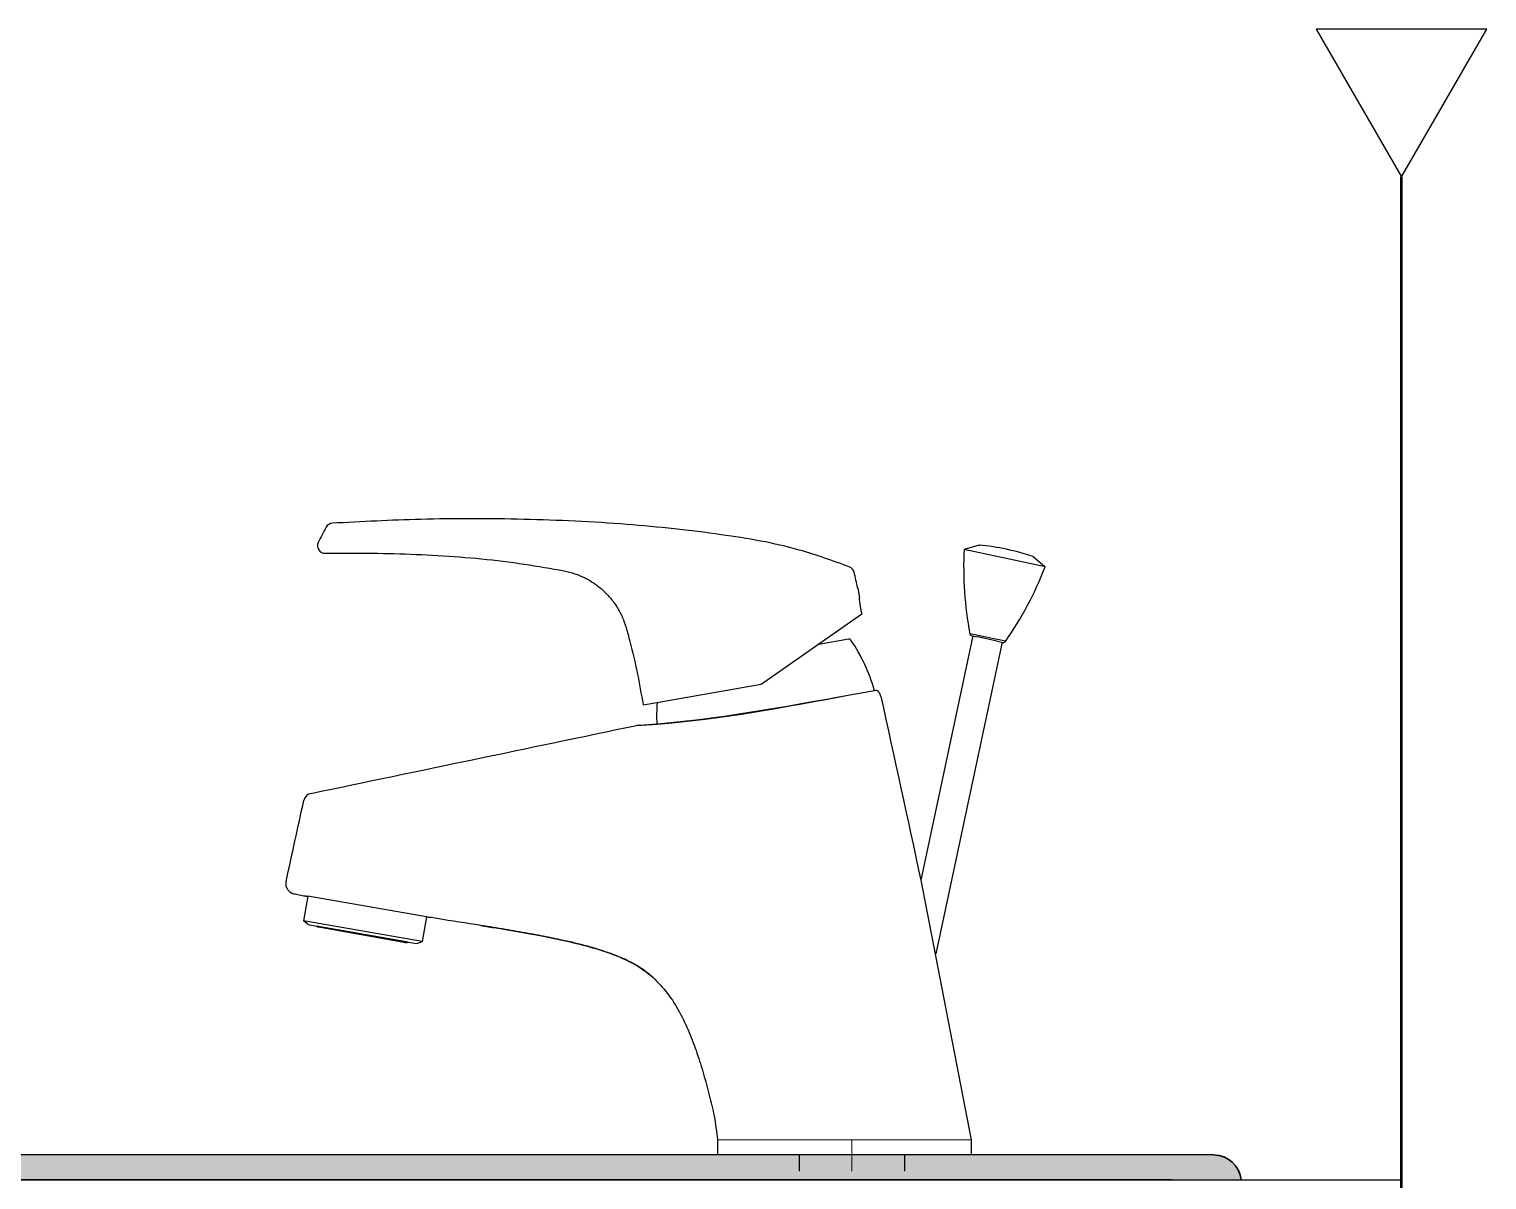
# Model space of a CAD drawing. Header units: millimetres. Extents: x 8119 to 10545, y -178 to 3253.
# Drawn here: x 9833 to 10123.6, y 1369.5 to 1599 of the extents above; entities that cross this region are included whole.
import ezdxf

# ---------------------------------------------------------------- set-up
doc = ezdxf.new("R2010")
doc.units = ezdxf.units.MM
doc.header["$LTSCALE"] = 0.2
doc.layers.add('7', color=7, linetype='Continuous')
doc.layers.add('YA', color=7, linetype='Continuous')
for name, color, linetype, lineweight in [('DIM', 3, 'Continuous', 15), ('LINE', 7, 'Continuous', 25), ('OUTLINE', 11, 'Continuous', 35), ('Y', 235, 'Continuous', 50)]:
    doc.layers.add(name, color=color, linetype=linetype, lineweight=lineweight)

msp = doc.modelspace()

# ---------------------------------------------------------------- hatches: boundary and pattern name
at = {"layer": 'LINE'}
h = msp.add_hatch(color=256, dxfattribs=at)
h.dxf.hatch_style = 1
h.paths.add_polyline_path([(10068.99, 1374.54), (9569.05, 1374.54, 0.379146), (9563.55, 1369.54), (9577.45, 1369.54), (10061.99, 1369.54), (10064.99, 1369.54), (10074.63, 1369.54, 0.386899)])

# ---------------------------------------------------------------- linework, layer by layer
at = {"color": 0}
msp.add_lwpolyline([(10106.59, 1569.54), (10123.61, 1599.01), (10089.58, 1599.01)], close=True, dxfattribs=at)
at = {"layer": '7'}
for p, q in [((10022.41, 1496.13), (10019.41, 1495.24)), ((10035.55, 1491.81), (10019.41, 1495.24)), ((10022.41, 1496.13), (10022.44, 1496.13)), ((10033.14, 1493.85), (10033.17, 1493.85)), ((10033.17, 1493.85), (10035.55, 1491.81)), ((9998.19, 1487.56), (9998.54, 1485.59)), ((9999.04, 1482.38), (9978.97, 1468.33)), ((9996.34, 1477.38), (9990.41, 1476.33)), ((10021.11, 1478.01), (10010.77, 1429.33)), ((10026.98, 1476.76), (10013.78, 1414.63)), ((10027.66, 1476.93), (10020.56, 1478.44)), ((10020.95, 1478.04), (10022.09, 1477.8)), ((10026, 1476.97), (10022.09, 1477.8)), ((10026, 1476.97), (10027.15, 1476.72)), ((9978.97, 1468.33), (9955.48, 1464.18)), ((9996.6, 1466.26), (10001.94, 1467.2)), ((10010.77, 1429.33), (10020.79, 1377.54)), ((9888.59, 1426.13), (9887.72, 1421.21)), ((9912.23, 1421.97), (9888.59, 1426.13)), ((9911.36, 1417.04), (9887.72, 1421.21)), ((9888.61, 1420.47), (9887.72, 1421.21)), ((9912.23, 1421.97), (9911.36, 1417.04)), ((9912.72, 1421.89), (9912.23, 1421.97)), ((9888.61, 1420.47), (9890.33, 1420.16)), ((9908.55, 1416.95), (9890.33, 1420.16)), ((9908.12, 1416.82), (9890.69, 1419.9)), ((9908.55, 1416.95), (9910.27, 1416.65)), ((9910.27, 1416.65), (9911.36, 1417.04)), ((9970.22, 1377.54), (9970.22, 1374.54)), ((10020.79, 1377.54), (10020.79, 1374.54)), ((9986.53, 1374.54), (9986.53, 1371.25)), ((10007.53, 1374.54), (10007.53, 1371.25))]:
    msp.add_line(p, q, dxfattribs=at)
for centre, radius, start, end in [((9893.54, 1498.98), 1.5, 93.6966, 151.3141), ((9892, 1495.98), 1.5, 154.2972, 270.8052), ((10089.31, 1491.59), 70, 177.0153, 190.8327), ((10017.46, 1446.38), 50, 71.7204, 84.2796), ((9996, 1490.37), 1.5, 12.9441, 66.1922), ((9970.2, 1516.91), 70, 325.1673, 338.9847), ((9996.43, 1476.89), 0.5, 34.0977, 100), ((9967.86, 1457.55), 35, 15.8809, 34.0977), ((10021.05, 1478.53), 0.5, 190.8327, 258), ((10027.25, 1477.21), 0.5, 258, 325.1673), ((9993.1, 1462), 35, 175.6305, 182.5585), ((10000.87, 1465.51), 2, 12.5419, 57.7542), ((9889.69, 1444.67), 2, 103.7822, 164.229), ((9886.17, 1428.56), 2, 167.6446, 258.9831), ((9890.78, 1420.39), 0.5, 206.8699, 260), ((9908.21, 1417.32), 0.5, 260, 313.1301)]:
    msp.add_arc(centre, radius, start, end, dxfattribs=at)
for points in [[(9892.22, 1499.7), (9890.65, 1496.64)], [(9996.61, 1491.74), (9986.52, 1495.14), (9970.97, 1498.2), (9952.17, 1500.24), (9931.63, 1501.25), (9911.04, 1501.25), (9893.44, 1500.47)], [(9996.61, 1491.74), (9986.52, 1495.14), (9970.97, 1498.2), (9952.17, 1500.24), (9931.63, 1501.25), (9911.04, 1501.25), (9893.44, 1500.47)], [(9996.61, 1491.74), (9986.52, 1495.14), (9970.97, 1498.2), (9952.17, 1500.24), (9931.63, 1501.25), (9911.04, 1501.25), (9893.44, 1500.47)], [(9892.02, 1494.48), (9897.12, 1494.52), (9914.48, 1494.05), (9931.76, 1492.32), (9939.69, 1490.98)], [(9892.02, 1494.48), (9897.12, 1494.52), (9914.48, 1494.05), (9931.76, 1492.32), (9939.69, 1490.98)], [(9892.02, 1494.48), (9897.12, 1494.52), (9914.48, 1494.05), (9931.76, 1492.32), (9939.69, 1490.98)], [(9939.69, 1490.98), (9941.81, 1490.41), (9943.84, 1489.56), (9945.73, 1488.44), (9947.44, 1487.07), (9948.96, 1485.48), (9950.24, 1483.69), (9951.26, 1481.75), (9952.01, 1479.69)], [(9939.69, 1490.98), (9941.81, 1490.41), (9943.84, 1489.56), (9945.73, 1488.44), (9947.44, 1487.07), (9948.96, 1485.48), (9950.24, 1483.69), (9951.26, 1481.75), (9952.01, 1479.69)], [(9939.69, 1490.98), (9941.81, 1490.41), (9943.84, 1489.56), (9945.73, 1488.44), (9947.44, 1487.07), (9948.96, 1485.48), (9950.24, 1483.69), (9951.26, 1481.75), (9952.01, 1479.69)], [(9998.19, 1487.56), (9997.83, 1489.12), (9997.47, 1490.7)], [(9998.19, 1487.56), (9997.83, 1489.12), (9997.47, 1490.7)], [(9998.19, 1487.56), (9997.83, 1489.12), (9997.47, 1490.7)], [(9998.98, 1482.62), (9998.82, 1483.38), (9998.7, 1484.09), (9998.62, 1484.71), (9998.57, 1485.18), (9998.54, 1485.48), (9998.54, 1485.59)], [(9998.98, 1482.62), (9998.82, 1483.38), (9998.7, 1484.09), (9998.62, 1484.71), (9998.57, 1485.18), (9998.54, 1485.48), (9998.54, 1485.59)], [(9998.98, 1482.62), (9998.82, 1483.38), (9998.7, 1484.09), (9998.62, 1484.71), (9998.57, 1485.18), (9998.54, 1485.48), (9998.54, 1485.59)], [(9952.01, 1479.69), (9952.78, 1476.87), (9954.25, 1470.63), (9955.45, 1464.32), (9955.48, 1464.18)], [(9952.01, 1479.69), (9952.78, 1476.87), (9954.25, 1470.63), (9955.45, 1464.32), (9955.48, 1464.18)], [(9952.01, 1479.69), (9952.78, 1476.87), (9954.25, 1470.63), (9955.45, 1464.32), (9955.48, 1464.18)], [(9954.11, 1460.17), (9954.37, 1460.19), (9955.16, 1460.23), (9956.48, 1460.32), (9996.6, 1466.26)], [(9889.22, 1446.61), (9954.11, 1460.17)], [(9888.09, 1426.15), (9888.28, 1426.14), (9888.59, 1426.13)], [(9923.07, 1420.27), (9914.36, 1421.63), (9912.72, 1421.89)], [(9923.07, 1420.27), (9914.36, 1421.63), (9912.72, 1421.89)], [(9923.07, 1420.27), (9914.36, 1421.63), (9912.72, 1421.89)], [(9923.07, 1420.27), (9929.17, 1419.26), (9935.17, 1418.18), (9940.23, 1417.13)], [(9940.23, 1417.13), (9936.52, 1417.92), (9932.43, 1418.69), (9927.95, 1419.47), (9923.07, 1420.27)], [(9940.23, 1417.13), (9945.35, 1415.83), (9950.16, 1414.2), (9954.26, 1412.2), (9956.68, 1410.5)], [(9956.68, 1410.5), (9955.21, 1411.59), (9952.82, 1412.99), (9950.3, 1414.14), (9947.74, 1415.08), (9945.22, 1415.87), (9942.73, 1416.54), (9940.23, 1417.13)], [(9956.68, 1410.5), (9957.33, 1409.94)], [(9957.33, 1409.94), (9956.68, 1410.5)], [(9957.33, 1409.94), (9960.3, 1406.69), (9962.68, 1402.95), (9964.6, 1398.94), (9966.15, 1394.8), (9967.46, 1390.62), (9968.58, 1386.44), (9969.57, 1382.24), (9970.22, 1377.54)], [(9957.33, 1409.94), (9960.3, 1406.69), (9962.68, 1402.95), (9964.6, 1398.94), (9966.15, 1394.8), (9967.46, 1390.62), (9968.58, 1386.44), (9969.57, 1382.24), (9970.22, 1377.54)], [(9957.33, 1409.94), (9960.3, 1406.69), (9962.68, 1402.95), (9964.6, 1398.94), (9966.15, 1394.8), (9967.46, 1390.62), (9968.58, 1386.44), (9969.57, 1382.24), (9970.22, 1377.54)]]:
    msp.add_spline(points, degree=3, dxfattribs=at)
for points in [[(9999.04, 1482.38), (9999.02, 1482.46), (9999, 1482.54), (9998.98, 1482.62)], [(9999.04, 1482.38), (9999.02, 1482.46), (9999, 1482.54), (9998.98, 1482.62)], [(9999.04, 1482.38), (9999.02, 1482.46), (9999, 1482.54), (9998.98, 1482.62)], [(9958.13, 1460.44), (9971.06, 1461.43), (9983.83, 1463.84), (9996.6, 1466.26)], [(9958.13, 1460.44), (9971.06, 1461.43), (9983.83, 1463.84), (9996.6, 1466.26)], [(10002.82, 1465.94), (10005.47, 1453.74), (10008.12, 1441.53), (10010.77, 1429.33)], [(9884.22, 1428.99), (9885.4, 1434.4), (9886.59, 1439.81), (9887.77, 1445.22)], [(9888.59, 1426.13), (9888.59, 1426.13), (9888.59, 1426.13), (9888.59, 1426.13)], [(9888.59, 1426.13), (9888.59, 1426.13), (9888.59, 1426.13), (9888.59, 1426.13)], [(9923.08, 1420.26), (9923.07, 1420.26), (9923.07, 1420.26), (9923.07, 1420.27)], [(9923.07, 1420.27), (9923.07, 1420.26), (9923.07, 1420.26), (9923.08, 1420.26)], [(9923.08, 1420.26), (9923.07, 1420.26), (9923.07, 1420.26), (9923.07, 1420.27)], [(9923.07, 1420.27), (9923.07, 1420.26), (9923.07, 1420.26), (9923.08, 1420.26)], [(9940.23, 1417.13), (9941.94, 1416.73), (9943.65, 1416.32), (9945.34, 1415.83)], [(9940.23, 1417.13), (9941.94, 1416.73), (9943.65, 1416.32), (9945.34, 1415.83)], [(9950.18, 1414.19), (9951.51, 1413.66), (9952.81, 1413.07), (9954.03, 1412.34)], [(9950.18, 1414.19), (9951.51, 1413.66), (9952.81, 1413.07), (9954.03, 1412.34)]]:
    msp.add_open_spline(points, degree=3, dxfattribs=at)
for points, knots in [([(9954.11, 1460.17), (9954.19, 1460.18), (9954.54, 1460.2), (9955.34, 1460.24), (9956.59, 1460.32), (9957.58, 1460.39), (9958.13, 1460.44)], [0, 0, 0, 0, 0.261517, 1.050824, 2.377851, 4.035984, 4.035984, 4.035984, 4.035984]), ([(9954.11, 1460.17), (9954.19, 1460.18), (9954.54, 1460.2), (9955.34, 1460.24), (9956.59, 1460.32), (9957.58, 1460.39), (9958.13, 1460.44)], [0, 0, 0, 0, 0.261517, 1.050824, 2.377851, 4.035984, 4.035984, 4.035984, 4.035984]), ([(9885.79, 1426.6), (9886.14, 1426.53), (9886.91, 1426.38), (9887.67, 1426.23), (9888.09, 1426.15)], [0.173317, 0.173317, 0.173317, 0.173317, 1.25795, 2.514058, 2.514058, 2.514058, 2.514058]), ([(9885.79, 1426.6), (9886.14, 1426.53), (9886.91, 1426.38), (9887.67, 1426.23), (9888.09, 1426.15)], [0.173317, 0.173317, 0.173317, 0.173317, 1.25795, 2.514058, 2.514058, 2.514058, 2.514058]), ([(9885.79, 1426.6), (9886.14, 1426.53), (9886.91, 1426.38), (9887.67, 1426.23), (9888.09, 1426.15)], [0.173317, 0.173317, 0.173317, 0.173317, 1.25795, 2.514058, 2.514058, 2.514058, 2.514058]), ([(9888.09, 1426.15), (9888.15, 1426.15), (9888.32, 1426.14), (9888.49, 1426.13), (9888.59, 1426.13)], [0, 0, 0, 0, 0.1987714, 0.5036201, 0.5036201, 0.5036201, 0.5036201]), ([(9888.09, 1426.15), (9888.15, 1426.15), (9888.32, 1426.14), (9888.49, 1426.13), (9888.59, 1426.13)], [0, 0, 0, 0, 0.1987714, 0.5036201, 0.5036201, 0.5036201, 0.5036201]), ([(9940.23, 1417.13), (9938.99, 1417.4), (9936.4, 1417.96), (9932.3, 1418.72), (9927.82, 1419.5), (9924.7, 1420), (9923.08, 1420.26)], [0, 0, 0, 0, 3.788024, 7.952273, 12.503423, 17.437284, 17.437284, 17.437284, 17.437284]), ([(9923.08, 1420.26), (9925.11, 1419.93), (9929.14, 1419.28), (9934.87, 1418.27), (9938.54, 1417.49), (9940.23, 1417.13)], [0.005891, 0.005891, 0.005891, 0.005891, 6.181155, 12.276599, 17.443019, 17.443019, 17.443019, 17.443019]), ([(9940.23, 1417.13), (9938.99, 1417.4), (9936.4, 1417.96), (9932.3, 1418.72), (9927.82, 1419.5), (9924.7, 1420), (9923.08, 1420.26)], [0, 0, 0, 0, 3.788024, 7.952273, 12.503423, 17.437284, 17.437284, 17.437284, 17.437284]), ([(9923.08, 1420.26), (9925.11, 1419.93), (9929.14, 1419.28), (9934.87, 1418.27), (9938.54, 1417.49), (9940.23, 1417.13)], [0.005891, 0.005891, 0.005891, 0.005891, 6.181155, 12.276599, 17.443019, 17.443019, 17.443019, 17.443019]), ([(9945.34, 1415.83), (9945.3, 1415.85), (9944.43, 1416.1), (9942.74, 1416.55), (9941.06, 1416.94), (9940.23, 1417.13)], [12.613154, 12.613154, 12.613154, 12.613154, 12.73336, 15.308578, 17.885117, 17.885117, 17.885117, 17.885117]), ([(9945.34, 1415.83), (9945.3, 1415.85), (9944.43, 1416.1), (9942.74, 1416.55), (9941.06, 1416.94), (9940.23, 1417.13)], [12.613154, 12.613154, 12.613154, 12.613154, 12.73336, 15.308578, 17.885117, 17.885117, 17.885117, 17.885117]), ([(9950.18, 1414.19), (9949.38, 1414.51), (9947.77, 1415.09), (9946.14, 1415.6), (9945.34, 1415.83)], [7.493066, 7.493066, 7.493066, 7.493066, 10.092012, 12.613154, 12.613154, 12.613154, 12.613154]), ([(9945.34, 1415.83), (9945.34, 1415.83), (9946.97, 1415.36), (9948.59, 1414.82), (9950.17, 1414.19), (9950.18, 1414.19)], [5.271323, 5.271323, 5.271323, 5.271323, 5.286103, 10.362813, 10.389926, 10.389926, 10.389926, 10.389926]), ([(9950.18, 1414.19), (9949.38, 1414.51), (9947.77, 1415.09), (9946.14, 1415.6), (9945.34, 1415.83)], [7.493066, 7.493066, 7.493066, 7.493066, 10.092012, 12.613154, 12.613154, 12.613154, 12.613154]), ([(9945.34, 1415.83), (9945.34, 1415.83), (9946.97, 1415.36), (9948.59, 1414.82), (9950.17, 1414.19), (9950.18, 1414.19)], [5.271323, 5.271323, 5.271323, 5.271323, 5.286103, 10.362813, 10.389926, 10.389926, 10.389926, 10.389926]), ([(9954.03, 1412.34), (9953.63, 1412.57), (9952.42, 1413.23), (9951.12, 1413.81), (9950.22, 1414.17), (9950.18, 1414.19)], [3.223917, 3.223917, 3.223917, 3.223917, 4.592917, 7.368328, 7.493066, 7.493066, 7.493066, 7.493066]), ([(9954.03, 1412.34), (9953.63, 1412.57), (9952.42, 1413.23), (9951.12, 1413.81), (9950.22, 1414.17), (9950.18, 1414.19)], [3.223917, 3.223917, 3.223917, 3.223917, 4.592917, 7.368328, 7.493066, 7.493066, 7.493066, 7.493066]), ([(9956.68, 1410.5), (9956.19, 1410.87), (9955.34, 1411.53), (9954.43, 1412.1), (9954.03, 1412.34)], [0, 0, 0, 0, 1.825976, 3.223917, 3.223917, 3.223917, 3.223917]), ([(9954.03, 1412.34), (9954.11, 1412.29), (9955.02, 1411.73), (9955.89, 1411.09), (9956.68, 1410.5)], [14.656379, 14.656379, 14.656379, 14.656379, 14.931786, 17.878712, 17.878712, 17.878712, 17.878712]), ([(9956.68, 1410.5), (9956.19, 1410.87), (9955.34, 1411.53), (9954.43, 1412.1), (9954.03, 1412.34)], [0, 0, 0, 0, 1.825976, 3.223917, 3.223917, 3.223917, 3.223917]), ([(9954.03, 1412.34), (9954.11, 1412.29), (9955.02, 1411.73), (9955.89, 1411.09), (9956.68, 1410.5)], [14.656379, 14.656379, 14.656379, 14.656379, 14.931786, 17.878712, 17.878712, 17.878712, 17.878712])]:
    msp.add_open_spline(points, degree=3, knots=knots, dxfattribs=at)
at = {"layer": 'DIM', "color": 0}
for p, q in [((9970.22, 1377.54), (10020.79, 1377.54)), ((9997.03, 1371.25), (9997.03, 1377.54))]:
    msp.add_line(p, q, dxfattribs=at)
at = {"layer": 'LINE'}
for points in [[(9892.22, 1499.7), (9891.7, 1498.68), (9891.17, 1497.66), (9890.65, 1496.64)], [(9892.22, 1499.7), (9891.7, 1498.68), (9891.17, 1497.66), (9890.65, 1496.64)], [(10002.82, 1465.94), (10005.47, 1453.74), (10008.12, 1441.53), (10010.77, 1429.33)], [(10002.82, 1465.94), (10005.47, 1453.74), (10008.12, 1441.53), (10010.77, 1429.33)], [(9889.22, 1446.61), (9910.85, 1451.13), (9932.48, 1455.65), (9954.11, 1460.17)], [(9889.22, 1446.61), (9910.85, 1451.13), (9932.48, 1455.65), (9954.11, 1460.17)], [(9884.22, 1428.99), (9885.4, 1434.4), (9886.59, 1439.81), (9887.77, 1445.22)], [(9884.22, 1428.99), (9885.4, 1434.4), (9886.59, 1439.81), (9887.77, 1445.22)], [(9957.33, 1409.94), (9957.11, 1410.13), (9956.89, 1410.32), (9956.68, 1410.5)], [(9956.68, 1410.5), (9956.89, 1410.32), (9957.11, 1410.13), (9957.33, 1409.94)], [(9957.33, 1409.94), (9957.11, 1410.13), (9956.89, 1410.32), (9956.68, 1410.5)], [(9956.68, 1410.5), (9956.89, 1410.32), (9957.11, 1410.13), (9957.33, 1409.94)]]:
    msp.add_open_spline(points, degree=3, dxfattribs=at)
at = {"layer": 'OUTLINE', "color": 0}
msp.add_line((9577.45, 1369.54), (10060.73, 1369.54), dxfattribs=at)
msp.add_arc((10069.06, 1368.94), 5.6, 6.1692, 89.2253, dxfattribs=at)
at = {"layer": 'Y', "color": 0}
msp.add_line((10106.59, 609.54), (10106.59, 1569.54), dxfattribs=at)
at = {"layer": 'YA', "color": 0}
for p, q in [((10069.14, 1374.54), (9569.05, 1374.54)), ((10060.73, 1369.54), (10106.59, 1369.54))]:
    msp.add_line(p, q, dxfattribs=at)

doc.saveas('drawing.dxf')
